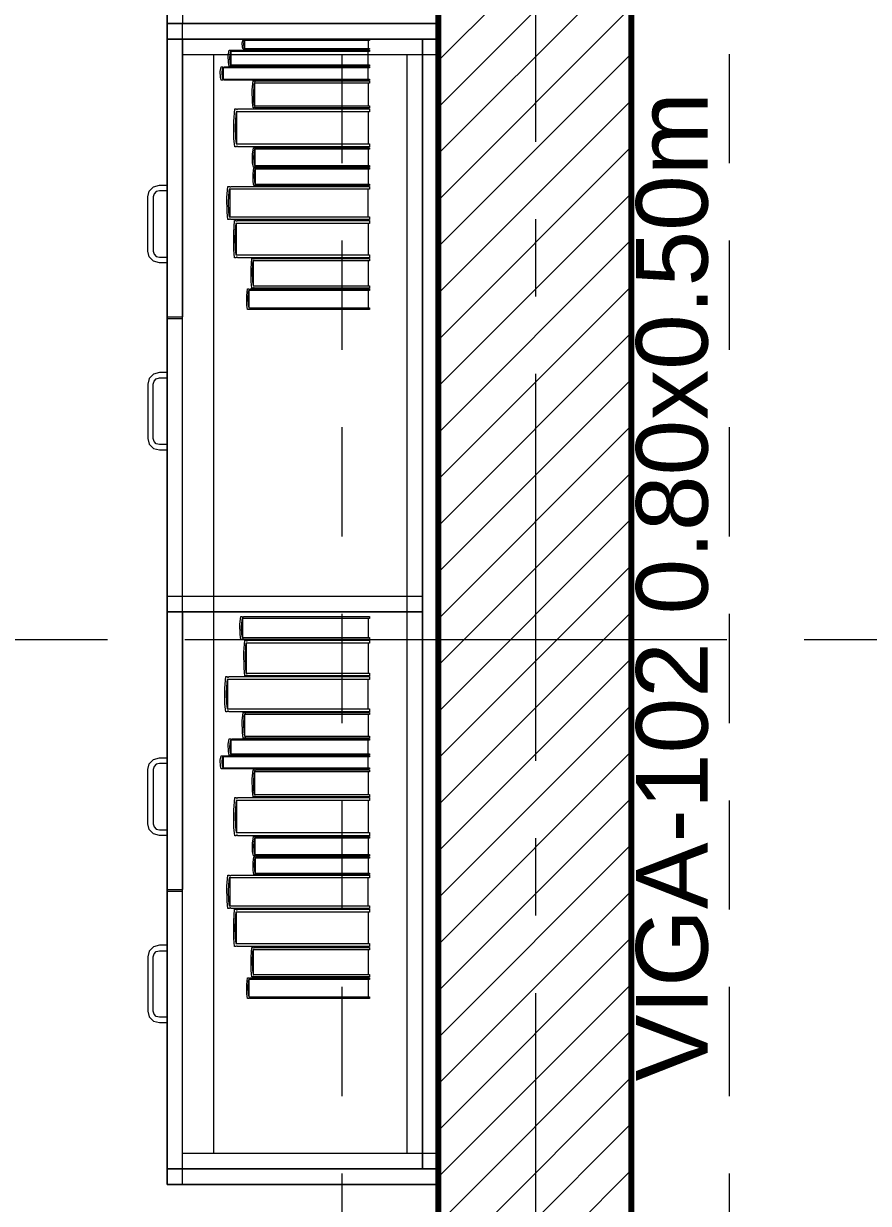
# Model space of a CAD drawing. Header units: inches. Extents: x -19 to 5698, y -728 to 92.
# Drawn here: x 22.658 to 23.75, y 33.678 to 35.203 of the extents above; entities that cross this region are included whole.
import ezdxf

# ---------------------------------------------------------------- set-up
doc = ezdxf.new("R2010")
doc.units = ezdxf.units.IN
doc.header["$MEASUREMENT"] = 0
doc.set_wipeout_variables(frame=1)
for name, pattern in [('HIDDEN', [0.375, 0.25, -0.125]), ('Hidden Line', [0.195611, 0.141111, -0.0545]), ('Punto & Raya', [0.65, 0.5, -0.075, 0, -0.075]), ('Wipeout_Contour', [1, 0, -1])]:
    doc.linetypes.add(name, pattern=pattern)
doc.layers.add('00 conduct tomacorr', color=120, linetype='HIDDEN', lineweight=30)
for name, color, linetype in [('02 _ ARQ _ ALB _ Ejes Generales', 251, 'Continuous'), ('02 _ ARQ _ ZON _ Espacio.3D', 7, 'Continuous'), ('08 _ STR _ EXT _ 09 Vigas', 251, 'Continuous'), ('Estructura - 04 MURO', 7, 'Continuous'), ('Interior - Mobiliario', 7, 'Continuous'), ('Marcador - Secciones', 7, 'Continuous'), ('Notas - Etiquetas', 7, 'Continuous')]:
    doc.layers.add(name, color=color, linetype=linetype)
doc.styles.add('Estilo_Generado_4', font='swisse.ttf')

msp = doc.modelspace()

# ---------------------------------------------------------------- linework, layer by layer
at = {"layer": '02 _ ARQ _ ZON _ Espacio.3D', "color": 254, "linetype": 'Continuous', "lineweight": 0, "flags": 128}
msp.add_lwpolyline([(43.67, 39.65), (37.77, 39.65), (37.77, 39.4), (37.57, 39.4), (37.57, 39), (37.07, 39), (37.07, 39.4), (36.87, 39.4), (36.87, 39.65), (30.97, 39.65), (30.97, 39.4), (30.57, 39.4), (30.57, 39), (30.07, 39), (30.07, 39.65), (23.57, 39.65), (23.57, 39), (23.4437, 39), (23.4437, 30.8001), (23.57, 30.8001), (23.57, 30.2), (23.97, 30.2), (23.97, 29.7), (9.07, 29.7)], dxfattribs=at)
msp.add_lwpolyline([(16.57, 39.4), (16.57, 39), (16.57, 31.0001), (16.57, 30.1999), (16.97, 30.1999), (16.97, 29.75), (23.07, 29.75), (23.07, 30.8002), (23.195, 30.8002), (23.195, 39), (23.07, 39), (23.07, 39.4), (22.67, 39.4), (22.67, 39.65), (16.97, 39.65), (16.97, 39.4)], close=True, dxfattribs=at)
at = {"layer": '08 _ STR _ EXT _ 09 Vigas', "color": 251, "linetype": 'Hidden Line', "lineweight": 13, "true_color": 0x636466}
for p, q in [((23.07, 30.2), (23.07, 39.4)), ((23.57, 30.2), (23.57, 39.4))]:
    msp.add_line(p, q, dxfattribs=at)
at = {"layer": 'Interior - Mobiliario', "color": 175, "linetype": 'Continuous', "lineweight": 13}
for p, q in [((22.8437, 35.2027), (22.8437, 36.7027)), ((22.8637, 35.2427), (22.8637, 35.2027)), ((22.8437, 35.2027), (22.8437, 35.2227)), ((22.8437, 35.2227), (22.8437, 35.2027)), ((22.8437, 35.2027), (22.8437, 35.1827)), ((22.8437, 35.1827), (22.8437, 35.2027)), ((22.8437, 35.2027), (22.8437, 33.7027)), ((22.8637, 35.1627), (22.8637, 35.2027)), ((22.8437, 33.7227), (22.8437, 35.1827)), ((22.8437, 33.7227), (22.8437, 35.1827)), ((22.8437, 35.1827), (23.1737, 35.1827)), ((22.8437, 35.1827), (22.8437, 34.8237)), ((22.8437, 35.1827), (22.8637, 35.1827)), ((22.8637, 33.7227), (22.8637, 35.1827)), ((22.8637, 35.1827), (23.1737, 35.1827)), ((22.8637, 33.7227), (22.8637, 35.1827)), ((22.8637, 35.1827), (23.1737, 35.1827)), ((22.8637, 33.7227), (22.8637, 35.1827)), ((22.8637, 35.1827), (23.1737, 35.1827)), ((22.8637, 35.1827), (22.8637, 34.8237)), ((22.9408, 35.1776), (22.9419, 35.1817)), ((22.941, 35.1722), (22.9408, 35.1776)), ((22.9419, 35.1695), (22.941, 35.1722)), ((22.9419, 35.1817), (22.9436, 35.1817)), ((22.943, 35.1798), (22.9423, 35.176)), ((22.9423, 35.176), (22.9428, 35.1723)), ((22.9428, 35.1723), (22.9435, 35.1705)), ((22.9435, 35.1807), (22.943, 35.1798)), ((23.105, 35.1807), (22.9435, 35.1807)), ((22.9436, 35.1817), (22.9438, 35.1816)), ((22.9438, 35.1816), (22.944, 35.1815)), ((22.944, 35.1815), (22.9442, 35.1815)), ((22.9442, 35.1815), (22.9445, 35.1814)), ((22.9443, 35.1705), (22.9443, 35.1807)), ((22.9445, 35.1814), (22.9447, 35.1815)), ((22.9447, 35.1815), (22.9449, 35.1815)), ((22.9449, 35.1815), (22.9452, 35.1815)), ((22.9452, 35.1815), (22.9454, 35.1816)), ((22.9454, 35.1816), (22.9455, 35.1817)), ((22.9455, 35.1817), (23.105, 35.1817)), ((23.1034, 35.1807), (23.1034, 35.1705)), ((23.105, 35.1817), (23.105, 35.1807)), ((23.1737, 35.1827), (23.1737, 33.7227)), ((23.1737, 35.1827), (23.1737, 33.7227)), ((23.1737, 33.7227), (23.1737, 35.1827)), ((23.1737, 35.1827), (23.1737, 33.7227)), ((23.1737, 35.1827), (23.1737, 33.7227)), ((23.1737, 35.1827), (23.1737, 33.7227)), ((22.8637, 33.7427), (22.8637, 35.1627)), ((22.8637, 35.1627), (22.9037, 35.1627)), ((22.9037, 35.1627), (23.1537, 35.1627)), ((22.9037, 35.1627), (22.9037, 33.7427)), ((22.9226, 35.1615), (22.9238, 35.1685)), ((22.9228, 35.1522), (22.9226, 35.1615)), ((22.9238, 35.1685), (22.9257, 35.1685)), ((22.925, 35.1652), (22.9243, 35.1588)), ((22.9243, 35.1588), (22.9247, 35.1524)), ((22.9256, 35.1668), (22.925, 35.1652)), ((23.105, 35.1668), (22.9256, 35.1668)), ((22.9257, 35.1685), (22.9259, 35.1684)), ((22.9259, 35.1684), (22.9261, 35.1683)), ((22.9261, 35.1683), (22.9264, 35.1682)), ((22.9264, 35.1682), (22.9266, 35.1681)), ((22.9265, 35.1493), (22.9265, 35.1668)), ((22.9266, 35.1681), (22.9269, 35.1681)), ((22.9269, 35.1681), (22.9272, 35.1682)), ((22.9272, 35.1682), (22.9274, 35.1683)), ((22.9274, 35.1683), (22.9276, 35.1684)), ((22.9276, 35.1684), (22.9277, 35.1685)), ((22.9277, 35.1685), (23.105, 35.1685)), ((22.9436, 35.1695), (22.9419, 35.1695)), ((22.9435, 35.1705), (23.105, 35.1705)), ((22.9437, 35.1695), (22.9436, 35.1695)), ((22.9439, 35.1696), (22.9437, 35.1695)), ((22.9442, 35.1697), (22.9439, 35.1696)), ((22.9444, 35.1697), (22.9442, 35.1697)), ((22.9446, 35.1697), (22.9444, 35.1697)), ((22.9449, 35.1697), (22.9446, 35.1697)), ((22.9451, 35.1696), (22.9449, 35.1697)), ((22.9453, 35.1695), (22.9451, 35.1696)), ((22.9455, 35.1695), (22.9453, 35.1695)), ((23.105, 35.1695), (22.9455, 35.1695)), ((23.1032, 35.1668), (23.1032, 35.1493)), ((23.105, 35.1705), (23.105, 35.1695)), ((23.105, 35.1685), (23.105, 35.1668)), ((23.1537, 33.7427), (23.1537, 35.1627)), ((22.9124, 35.1409), (22.9137, 35.1466)), ((22.9126, 35.1333), (22.9124, 35.1409)), ((22.9137, 35.1466), (22.9157, 35.1466)), ((22.915, 35.144), (22.9142, 35.1387)), ((22.9156, 35.1453), (22.915, 35.144)), ((23.105, 35.1453), (22.9156, 35.1453)), ((22.9157, 35.1466), (22.9159, 35.1465)), ((22.9159, 35.1465), (22.9161, 35.1464)), ((22.9161, 35.1464), (22.9164, 35.1464)), ((22.9164, 35.1464), (22.9167, 35.1463)), ((22.9165, 35.1309), (22.9165, 35.1453)), ((22.9167, 35.1463), (22.917, 35.1463)), ((22.917, 35.1463), (22.9172, 35.1464)), ((22.9172, 35.1464), (22.9175, 35.1464)), ((22.9175, 35.1464), (22.9177, 35.1466)), ((22.9177, 35.1466), (22.9179, 35.1466)), ((22.9179, 35.1466), (23.105, 35.1466)), ((22.9238, 35.1476), (22.9228, 35.1522)), ((22.9257, 35.1476), (22.9238, 35.1476)), ((22.9247, 35.1524), (22.9256, 35.1493)), ((22.9256, 35.1493), (23.105, 35.1493)), ((22.9258, 35.1477), (22.9257, 35.1476)), ((22.9261, 35.1478), (22.9258, 35.1477)), ((22.9263, 35.1479), (22.9261, 35.1478)), ((22.9266, 35.148), (22.9263, 35.1479)), ((22.9268, 35.148), (22.9266, 35.148)), ((22.9271, 35.1479), (22.9268, 35.148)), ((22.9274, 35.1478), (22.9271, 35.1479)), ((22.9276, 35.1477), (22.9274, 35.1478)), ((22.9277, 35.1476), (22.9276, 35.1477)), ((23.105, 35.1476), (22.9277, 35.1476)), ((23.1031, 35.1453), (23.1031, 35.1309)), ((23.105, 35.1493), (23.105, 35.1476)), ((23.105, 35.1466), (23.105, 35.1453)), ((22.9137, 35.1296), (22.9126, 35.1333)), ((22.9157, 35.1296), (22.9137, 35.1296)), ((22.9142, 35.1387), (22.9147, 35.1335)), ((22.9147, 35.1335), (22.9156, 35.1309)), ((22.9156, 35.1309), (23.105, 35.1309)), ((22.9158, 35.1296), (22.9157, 35.1296)), ((22.9161, 35.1297), (22.9158, 35.1296)), ((22.9163, 35.1298), (22.9161, 35.1297)), ((22.9166, 35.1298), (22.9163, 35.1298)), ((22.9169, 35.1298), (22.9166, 35.1298)), ((22.9172, 35.1298), (22.9169, 35.1298)), ((22.9174, 35.1298), (22.9172, 35.1298)), ((22.9177, 35.1297), (22.9174, 35.1298)), ((22.9179, 35.1296), (22.9177, 35.1297)), ((23.105, 35.1296), (22.9179, 35.1296)), ((22.9537, 35.1169), (22.9547, 35.1286)), ((22.9547, 35.1286), (22.9563, 35.1286)), ((22.9562, 35.1258), (22.9557, 35.1231)), ((23.105, 35.1258), (22.9562, 35.1258)), ((22.9563, 35.1286), (22.9564, 35.1284)), ((22.9564, 35.1284), (22.9566, 35.1282)), ((22.9566, 35.1282), (22.9568, 35.128)), ((22.9568, 35.128), (22.9571, 35.128)), ((22.9569, 35.0964), (22.9569, 35.1258)), ((22.9571, 35.128), (22.9573, 35.128)), ((22.9573, 35.128), (22.9575, 35.1281)), ((22.9575, 35.1281), (22.9577, 35.1282)), ((22.9577, 35.1282), (22.9579, 35.1284)), ((22.9579, 35.1284), (22.958, 35.1286)), ((22.958, 35.1286), (23.105, 35.1286)), ((23.1035, 35.1258), (23.1035, 35.0964)), ((23.105, 35.1309), (23.105, 35.1296)), ((23.105, 35.1286), (23.105, 35.1258)), ((22.9539, 35.1013), (22.9537, 35.1169)), ((22.9557, 35.1231), (22.9551, 35.1124)), ((22.9551, 35.1124), (22.9555, 35.1017)), ((22.9547, 35.0936), (22.9539, 35.1013)), ((22.9555, 35.1017), (22.9562, 35.0964)), ((22.9562, 35.0964), (23.105, 35.0964)), ((23.105, 35.0964), (23.105, 35.0936)), ((22.9299, 35.0762), (22.9311, 35.0926)), ((22.9311, 35.0926), (22.9329, 35.0926)), ((22.9323, 35.0849), (22.9315, 35.0698)), ((22.9328, 35.0887), (22.9323, 35.0849)), ((23.105, 35.0887), (22.9328, 35.0887)), ((22.9329, 35.0926), (22.9331, 35.0924)), ((22.9331, 35.0924), (22.9333, 35.0921)), ((22.9333, 35.0921), (22.9336, 35.0919)), ((22.9336, 35.0919), (22.9338, 35.0918)), ((22.9337, 35.0473), (22.9337, 35.0887)), ((22.9338, 35.0918), (22.9341, 35.0918)), ((22.9341, 35.0918), (22.9343, 35.0919)), ((22.9343, 35.0919), (22.9346, 35.0921)), ((22.9346, 35.0921), (22.9348, 35.0924)), ((22.9348, 35.0924), (22.9349, 35.0926)), ((22.9349, 35.0926), (23.105, 35.0926)), ((22.9563, 35.0936), (22.9547, 35.0936)), ((22.9564, 35.0938), (22.9563, 35.0936)), ((22.9566, 35.094), (22.9564, 35.0938)), ((22.9568, 35.0941), (22.9566, 35.094)), ((22.957, 35.0942), (22.9568, 35.0941)), ((22.9572, 35.0942), (22.957, 35.0942)), ((22.9575, 35.0942), (22.9572, 35.0942)), ((22.9577, 35.094), (22.9575, 35.0942)), ((22.9579, 35.0938), (22.9577, 35.094)), ((22.958, 35.0936), (22.9579, 35.0938)), ((23.105, 35.0936), (22.958, 35.0936)), ((23.1033, 35.0887), (23.1033, 35.0473)), ((23.105, 35.0926), (23.105, 35.0887)), ((22.9301, 35.0541), (22.9299, 35.0762)), ((22.9315, 35.0698), (22.932, 35.0547)), ((22.9311, 35.0433), (22.9301, 35.0541)), ((22.932, 35.0547), (22.9328, 35.0473)), ((22.9329, 35.0433), (22.9311, 35.0433)), ((22.9328, 35.0473), (23.105, 35.0473)), ((22.933, 35.0435), (22.9329, 35.0433)), ((22.9333, 35.0438), (22.933, 35.0435)), ((22.9335, 35.044), (22.9333, 35.0438)), ((22.9337, 35.0441), (22.9335, 35.044)), ((22.934, 35.0442), (22.9337, 35.0441)), ((22.9343, 35.0441), (22.934, 35.0442)), ((22.9345, 35.0439), (22.9343, 35.0441)), ((22.9347, 35.0436), (22.9345, 35.0439)), ((22.9349, 35.0433), (22.9347, 35.0436)), ((23.105, 35.0433), (22.9349, 35.0433)), ((22.9541, 35.034), (22.9551, 35.0423)), ((22.9542, 35.0227), (22.9541, 35.034)), ((22.9551, 35.0423), (22.9567, 35.0423)), ((22.9561, 35.0384), (22.9555, 35.0307)), ((22.9566, 35.0403), (22.9561, 35.0384)), ((23.105, 35.0403), (22.9566, 35.0403)), ((22.9567, 35.0423), (22.9568, 35.0422)), ((22.9568, 35.0422), (22.957, 35.042)), ((22.957, 35.042), (22.9572, 35.042)), ((22.9572, 35.042), (22.9574, 35.0419)), ((22.9573, 35.0192), (22.9573, 35.0403)), ((22.9574, 35.0419), (22.9577, 35.0419)), ((22.9577, 35.0419), (22.9579, 35.042)), ((22.9579, 35.042), (22.9581, 35.0421)), ((22.9581, 35.0421), (22.9583, 35.0422)), ((22.9583, 35.0422), (22.9584, 35.0423)), ((22.9584, 35.0423), (23.105, 35.0423)), ((23.1035, 35.0403), (23.1035, 35.0192)), ((23.105, 35.0473), (23.105, 35.0433)), ((23.105, 35.0423), (23.105, 35.0403)), ((22.9551, 35.0172), (22.9542, 35.0227)), ((22.9555, 35.0307), (22.9559, 35.023)), ((22.9559, 35.023), (22.9566, 35.0192)), ((22.9566, 35.0192), (23.105, 35.0192)), ((23.105, 35.0192), (23.105, 35.0172)), ((22.9547, 35.0086), (22.9557, 35.0162)), ((22.9549, 34.9983), (22.9547, 35.0086)), ((22.9567, 35.0172), (22.9551, 35.0172)), ((22.9557, 35.0162), (22.9573, 35.0162)), ((22.9567, 35.0126), (22.9561, 35.0056)), ((22.9561, 35.0056), (22.9565, 34.9985)), ((22.9568, 35.0173), (22.9567, 35.0172)), ((22.9572, 35.0144), (22.9567, 35.0126)), ((22.957, 35.0175), (22.9568, 35.0173)), ((22.9572, 35.0176), (22.957, 35.0175)), ((22.9574, 35.0176), (22.9572, 35.0176)), ((23.105, 35.0144), (22.9572, 35.0144)), ((22.9573, 35.0162), (22.9574, 35.0161)), ((22.9576, 35.0176), (22.9574, 35.0176)), ((22.9574, 35.0161), (22.9576, 35.016)), ((22.9578, 35.0176), (22.9576, 35.0176)), ((22.9576, 35.016), (22.9578, 35.0159)), ((22.958, 35.0175), (22.9578, 35.0176)), ((22.9578, 35.0159), (22.958, 35.0158)), ((22.9579, 34.9951), (22.9579, 35.0144)), ((22.9582, 35.0173), (22.958, 35.0175)), ((22.958, 35.0158), (22.9583, 35.0158)), ((22.9584, 35.0172), (22.9582, 35.0173)), ((22.9583, 35.0158), (22.9585, 35.0159)), ((23.105, 35.0172), (22.9584, 35.0172)), ((22.9585, 35.0159), (22.9587, 35.016)), ((22.9587, 35.016), (22.9589, 35.0161)), ((22.9589, 35.0161), (22.959, 35.0162)), ((22.959, 35.0162), (23.105, 35.0162)), ((23.1035, 35.0144), (23.1035, 34.9951)), ((23.105, 35.0162), (23.105, 35.0144)), ((22.8207, 34.9862), (22.8262, 34.9916)), ((22.8262, 34.9916), (22.8337, 34.9937)), ((22.8337, 34.9937), (22.8437, 34.9937)), ((22.8437, 34.9937), (22.8437, 34.9867)), ((22.921, 34.978), (22.9222, 34.9923)), ((22.9222, 34.9923), (22.9242, 34.9923)), ((22.924, 34.9888), (22.9235, 34.9856)), ((23.105, 34.9888), (22.924, 34.9888)), ((22.9242, 34.9923), (22.9243, 34.992)), ((22.9243, 34.992), (22.9246, 34.9918)), ((22.9246, 34.9918), (22.9248, 34.9916)), ((22.9248, 34.9916), (22.9251, 34.9916)), ((22.925, 34.9528), (22.925, 34.9888)), ((22.9251, 34.9916), (22.9254, 34.9916)), ((22.9254, 34.9916), (22.9256, 34.9917)), ((22.9256, 34.9917), (22.9259, 34.9918)), ((22.9259, 34.9918), (22.9261, 34.9921)), ((22.9261, 34.9921), (22.9262, 34.9923)), ((22.9262, 34.9923), (23.105, 34.9923)), ((22.9557, 34.9933), (22.9549, 34.9983)), ((22.9573, 34.9933), (22.9557, 34.9933)), ((22.9565, 34.9985), (22.9572, 34.9951)), ((22.9572, 34.9951), (23.105, 34.9951)), ((22.9574, 34.9934), (22.9573, 34.9933)), ((22.9576, 34.9935), (22.9574, 34.9934)), ((22.9578, 34.9936), (22.9576, 34.9935)), ((22.958, 34.9937), (22.9578, 34.9936)), ((22.9582, 34.9937), (22.958, 34.9937)), ((22.9584, 34.9936), (22.9582, 34.9937)), ((22.9586, 34.9935), (22.9584, 34.9936)), ((22.9588, 34.9934), (22.9586, 34.9935)), ((22.959, 34.9933), (22.9588, 34.9934)), ((23.105, 34.9933), (22.959, 34.9933)), ((23.1032, 34.9888), (23.1032, 34.9528)), ((23.105, 34.9951), (23.105, 34.9933)), ((23.105, 34.9923), (23.105, 34.9888)), ((22.8187, 34.9787), (22.8207, 34.9862)), ((22.8187, 34.9087), (22.8187, 34.9787)), ((22.8268, 34.9827), (22.8257, 34.9787)), ((22.8257, 34.9787), (22.8257, 34.9087)), ((22.8297, 34.9856), (22.8268, 34.9827)), ((22.8337, 34.9867), (22.8297, 34.9856)), ((22.8437, 34.9867), (22.8337, 34.9867)), ((22.9212, 34.9588), (22.921, 34.978)), ((22.9235, 34.9856), (22.9227, 34.9724)), ((22.9222, 34.9494), (22.9212, 34.9588)), ((22.9227, 34.9724), (22.9232, 34.9592)), ((22.9232, 34.9592), (22.924, 34.9528)), ((22.9242, 34.9494), (22.9222, 34.9494)), ((22.924, 34.9528), (23.105, 34.9528)), ((22.9243, 34.9495), (22.9242, 34.9494)), ((22.9245, 34.9498), (22.9243, 34.9495)), ((22.9248, 34.95), (22.9245, 34.9498)), ((22.925, 34.9501), (22.9248, 34.95)), ((22.9253, 34.9501), (22.925, 34.9501)), ((22.9256, 34.95), (22.9253, 34.9501)), ((22.9258, 34.9498), (22.9256, 34.95)), ((22.9261, 34.9496), (22.9258, 34.9498)), ((22.9262, 34.9494), (22.9261, 34.9496)), ((23.105, 34.9494), (22.9262, 34.9494)), ((22.9297, 34.9323), (22.9309, 34.9484)), ((22.9309, 34.9484), (22.9328, 34.9484)), ((22.9326, 34.9445), (22.9321, 34.9408)), ((23.105, 34.9445), (22.9326, 34.9445)), ((22.9328, 34.9484), (22.9329, 34.9481)), ((22.9329, 34.9481), (22.9331, 34.9478)), ((22.9331, 34.9478), (22.9334, 34.9476)), ((22.9334, 34.9476), (22.9336, 34.9476)), ((22.9335, 34.904), (22.9335, 34.9445)), ((22.9336, 34.9476), (22.9339, 34.9476)), ((22.9339, 34.9476), (22.9341, 34.9477)), ((22.9341, 34.9477), (22.9344, 34.9479)), ((22.9344, 34.9479), (22.9346, 34.9482)), ((22.9346, 34.9482), (22.9347, 34.9484)), ((22.9347, 34.9484), (23.105, 34.9484)), ((23.1033, 34.9445), (23.1033, 34.904)), ((23.105, 34.9528), (23.105, 34.9494)), ((23.105, 34.9484), (23.105, 34.9445)), ((22.9299, 34.9107), (22.9297, 34.9323)), ((22.9321, 34.9408), (22.9314, 34.926)), ((22.9314, 34.926), (22.9318, 34.9112)), ((22.8207, 34.9012), (22.8187, 34.9087)), ((22.8262, 34.8957), (22.8207, 34.9012)), ((22.8257, 34.9087), (22.8268, 34.9047)), ((22.8268, 34.9047), (22.8297, 34.9017)), ((22.8297, 34.9017), (22.8337, 34.9007)), ((22.8337, 34.9007), (22.8437, 34.9007)), ((22.8437, 34.9007), (22.8437, 34.8937)), ((22.9309, 34.9001), (22.9299, 34.9107)), ((22.9328, 34.9001), (22.9309, 34.9001)), ((22.9318, 34.9112), (22.9326, 34.904)), ((22.9326, 34.904), (23.105, 34.904)), ((22.9329, 34.9003), (22.9328, 34.9001)), ((22.9331, 34.9006), (22.9329, 34.9003)), ((22.9333, 34.9008), (22.9331, 34.9006)), ((22.9336, 34.9009), (22.9333, 34.9008)), ((22.9338, 34.9009), (22.9336, 34.9009)), ((22.9341, 34.9008), (22.9338, 34.9009)), ((22.9343, 34.9006), (22.9341, 34.9008)), ((22.9345, 34.9004), (22.9343, 34.9006)), ((22.9347, 34.9001), (22.9345, 34.9004)), ((23.105, 34.9001), (22.9347, 34.9001)), ((22.9521, 34.8863), (22.9531, 34.8991)), ((22.9531, 34.8991), (22.9548, 34.8991)), ((22.9548, 34.8991), (22.9549, 34.8989)), ((22.9549, 34.8989), (22.9551, 34.8987)), ((22.9551, 34.8987), (22.9553, 34.8985)), ((22.9553, 34.8985), (22.9555, 34.8985)), ((22.9555, 34.8985), (22.9558, 34.8985)), ((22.9558, 34.8985), (22.956, 34.8986)), ((22.956, 34.8986), (22.9562, 34.8987)), ((22.9562, 34.8987), (22.9564, 34.8989)), ((22.9564, 34.8989), (22.9565, 34.8991)), ((22.9565, 34.8991), (23.105, 34.8991)), ((23.105, 34.904), (23.105, 34.9001)), ((23.105, 34.8991), (23.105, 34.896)), ((22.8337, 34.8937), (22.8262, 34.8957)), ((22.8437, 34.8937), (22.8337, 34.8937)), ((22.9523, 34.8692), (22.9521, 34.8863)), ((22.9542, 34.8931), (22.9536, 34.8814)), ((22.9536, 34.8814), (22.954, 34.8696)), ((22.9547, 34.896), (22.9542, 34.8931)), ((23.105, 34.896), (22.9547, 34.896)), ((22.9554, 34.8639), (22.9554, 34.896)), ((23.1035, 34.896), (23.1035, 34.8639)), ((22.9531, 34.8608), (22.9523, 34.8692)), ((22.954, 34.8696), (22.9547, 34.8639)), ((22.9465, 34.8509), (22.9475, 34.8598)), ((22.9467, 34.8389), (22.9465, 34.8509)), ((22.9475, 34.8598), (22.9492, 34.8598)), ((22.9486, 34.8556), (22.948, 34.8474)), ((22.9491, 34.8577), (22.9486, 34.8556)), ((23.105, 34.8577), (22.9491, 34.8577)), ((22.9492, 34.8598), (22.9494, 34.8597)), ((22.9494, 34.8597), (22.9496, 34.8595)), ((22.9496, 34.8595), (22.9498, 34.8594)), ((22.9498, 34.8594), (22.95, 34.8594)), ((22.9499, 34.8352), (22.9499, 34.8577)), ((22.95, 34.8594), (22.9503, 34.8594)), ((22.9503, 34.8594), (22.9505, 34.8594)), ((22.9505, 34.8594), (22.9507, 34.8595)), ((22.9507, 34.8595), (22.9509, 34.8597)), ((22.9509, 34.8597), (22.951, 34.8598)), ((22.951, 34.8598), (23.105, 34.8598)), ((22.9548, 34.8608), (22.9531, 34.8608)), ((22.9547, 34.8639), (23.105, 34.8639)), ((22.9549, 34.8609), (22.9548, 34.8608)), ((22.9551, 34.8612), (22.9549, 34.8609)), ((22.9553, 34.8613), (22.9551, 34.8612)), ((22.9555, 34.8614), (22.9553, 34.8613)), ((22.9557, 34.8614), (22.9555, 34.8614)), ((22.9559, 34.8614), (22.9557, 34.8614)), ((22.9561, 34.8612), (22.9559, 34.8614)), ((22.9563, 34.861), (22.9561, 34.8612)), ((22.9565, 34.8608), (22.9563, 34.861)), ((23.105, 34.8608), (22.9565, 34.8608)), ((23.1035, 34.8577), (23.1035, 34.8352)), ((23.105, 34.8639), (23.105, 34.8608)), ((23.105, 34.8598), (23.105, 34.8577)), ((22.9475, 34.833), (22.9467, 34.8389)), ((22.948, 34.8474), (22.9484, 34.8392)), ((22.9484, 34.8392), (22.9491, 34.8352)), ((22.8437, 34.8237), (22.8637, 34.8237)), ((22.8437, 34.4627), (22.8437, 34.8217)), ((22.8437, 34.8217), (22.8637, 34.8217)), ((22.8637, 34.4627), (22.8637, 34.8217)), ((22.9492, 34.833), (22.9475, 34.833)), ((22.9491, 34.8352), (23.105, 34.8352)), ((22.9493, 34.8331), (22.9492, 34.833)), ((22.9495, 34.8333), (22.9493, 34.8331)), ((22.9497, 34.8334), (22.9495, 34.8333)), ((22.95, 34.8335), (22.9497, 34.8334)), ((22.9502, 34.8335), (22.95, 34.8335)), ((22.9504, 34.8334), (22.9502, 34.8335)), ((22.9506, 34.8333), (22.9504, 34.8334)), ((22.9509, 34.8332), (22.9506, 34.8333)), ((22.951, 34.833), (22.9509, 34.8332)), ((23.105, 34.833), (22.951, 34.833)), ((23.105, 34.8352), (23.105, 34.833)), ((22.8207, 34.7442), (22.8187, 34.7367)), ((22.8262, 34.7496), (22.8207, 34.7442)), ((22.8337, 34.7517), (22.8262, 34.7496)), ((22.8297, 34.7436), (22.8337, 34.7447)), ((22.8437, 34.7517), (22.8337, 34.7517)), ((22.8337, 34.7447), (22.8437, 34.7447)), ((22.8437, 34.7447), (22.8437, 34.7517)), ((22.8187, 34.7367), (22.8187, 34.6667)), ((22.8257, 34.7367), (22.8268, 34.7407)), ((22.8257, 34.6667), (22.8257, 34.7367)), ((22.8268, 34.7407), (22.8297, 34.7436)), ((22.8187, 34.6667), (22.8207, 34.6592)), ((22.8207, 34.6592), (22.8262, 34.6537)), ((22.8268, 34.6627), (22.8257, 34.6667)), ((22.8262, 34.6537), (22.8337, 34.6517)), ((22.8297, 34.6597), (22.8268, 34.6627)), ((22.8337, 34.6587), (22.8297, 34.6597)), ((22.8437, 34.6587), (22.8337, 34.6587)), ((22.8437, 34.6517), (22.8437, 34.6587)), ((22.8337, 34.6517), (22.8437, 34.6517)), ((22.8437, 34.4627), (23.1737, 34.4627)), ((22.8437, 34.4627), (22.8437, 34.4427)), ((22.8437, 34.4427), (22.8437, 34.4627)), ((22.8437, 34.4627), (23.1737, 34.4627)), ((22.8437, 34.4427), (22.8437, 34.4627)), ((22.8437, 34.4627), (23.1737, 34.4627)), ((22.8437, 34.4627), (22.8637, 34.4627)), ((23.1737, 34.4627), (23.1737, 34.4427)), ((23.1737, 34.4627), (23.1737, 34.4427)), ((23.1737, 34.4627), (23.1737, 34.4427)), ((22.8437, 34.4427), (23.1737, 34.4427)), ((23.1737, 34.4427), (22.8437, 34.4427)), ((23.1737, 34.4427), (22.8437, 34.4427)), ((22.8437, 34.4427), (22.8437, 34.0837)), ((22.8437, 34.4427), (22.8637, 34.4427)), ((22.8637, 34.4427), (22.8637, 34.0837)), ((22.9378, 34.4265), (22.9389, 34.4364)), ((22.938, 34.4133), (22.9378, 34.4265)), ((22.9389, 34.4364), (22.9407, 34.4364)), ((22.9401, 34.4318), (22.9394, 34.4227)), ((22.9406, 34.434), (22.9401, 34.4318)), ((23.105, 34.434), (22.9406, 34.434)), ((22.9407, 34.4364), (22.9408, 34.4362)), ((22.9408, 34.4362), (22.941, 34.4361)), ((22.941, 34.4361), (22.9413, 34.4359)), ((22.9413, 34.4359), (22.9415, 34.4359)), ((22.9414, 34.4092), (22.9414, 34.434)), ((22.9415, 34.4359), (22.9418, 34.4359)), ((22.9418, 34.4359), (22.942, 34.436)), ((22.942, 34.436), (22.9422, 34.4361)), ((22.9422, 34.4361), (22.9424, 34.4363)), ((22.9424, 34.4363), (22.9425, 34.4364)), ((22.9425, 34.4364), (23.105, 34.4364)), ((23.1034, 34.434), (23.1034, 34.4092)), ((23.105, 34.4364), (23.105, 34.434)), ((22.9389, 34.4069), (22.938, 34.4133)), ((22.9394, 34.4227), (22.9398, 34.4137)), ((22.9398, 34.4137), (22.9406, 34.4092)), ((22.9406, 34.4092), (23.105, 34.4092)), ((23.105, 34.4092), (23.105, 34.4069)), ((22.9407, 34.4069), (22.9389, 34.4069)), ((22.9408, 34.407), (22.9407, 34.4069)), ((22.941, 34.4072), (22.9408, 34.407)), ((22.9412, 34.4073), (22.941, 34.4072)), ((22.9415, 34.4074), (22.9412, 34.4073)), ((22.9417, 34.4074), (22.9415, 34.4074)), ((22.942, 34.4073), (22.9417, 34.4074)), ((22.9422, 34.4072), (22.942, 34.4073)), ((22.9424, 34.407), (22.9422, 34.4072)), ((22.9425, 34.4069), (22.9424, 34.407)), ((23.105, 34.4069), (22.9425, 34.4069)), ((22.9429, 34.3905), (22.944, 34.4059)), ((22.944, 34.4059), (22.9457, 34.4059)), ((22.9451, 34.3987), (22.9444, 34.3846)), ((22.9456, 34.4022), (22.9451, 34.3987)), ((23.105, 34.4022), (22.9456, 34.4022)), ((22.9457, 34.4059), (22.9459, 34.4056)), ((22.9459, 34.4056), (22.9461, 34.4054)), ((22.9461, 34.4054), (22.9463, 34.4052)), ((22.9463, 34.4052), (22.9465, 34.4051)), ((22.9464, 34.3635), (22.9464, 34.4022)), ((22.9465, 34.4051), (22.9468, 34.4051)), ((22.9468, 34.4051), (22.947, 34.4052)), ((22.947, 34.4052), (22.9472, 34.4054)), ((22.9472, 34.4054), (22.9474, 34.4057)), ((22.9474, 34.4057), (22.9475, 34.4059)), ((22.9475, 34.4059), (23.105, 34.4059)), ((23.1034, 34.4022), (23.1034, 34.3635)), ((23.105, 34.4059), (23.105, 34.4022)), ((22.9431, 34.3699), (22.9429, 34.3905)), ((22.9444, 34.3846), (22.9449, 34.3704)), ((22.944, 34.3598), (22.9431, 34.3699)), ((22.9449, 34.3704), (22.9456, 34.3635)), ((22.9456, 34.3635), (23.105, 34.3635)), ((23.105, 34.3635), (23.105, 34.3598)), ((22.9181, 34.3437), (22.9194, 34.3588)), ((22.9194, 34.3588), (22.9214, 34.3588)), ((22.9207, 34.3517), (22.9199, 34.3378)), ((22.9212, 34.3552), (22.9207, 34.3517)), ((23.105, 34.3552), (22.9212, 34.3552)), ((22.9214, 34.3588), (22.9215, 34.3585)), ((22.9215, 34.3585), (22.9218, 34.3583)), ((22.9218, 34.3583), (22.922, 34.3581)), ((22.922, 34.3581), (22.9223, 34.358)), ((22.9222, 34.3171), (22.9222, 34.3552)), ((22.9223, 34.358), (22.9226, 34.358)), ((22.9226, 34.358), (22.9228, 34.3581)), ((22.9228, 34.3581), (22.9231, 34.3583)), ((22.9231, 34.3583), (22.9233, 34.3586)), ((22.9233, 34.3586), (22.9234, 34.3588)), ((22.9234, 34.3588), (23.105, 34.3588)), ((22.9457, 34.3598), (22.944, 34.3598)), ((22.9458, 34.36), (22.9457, 34.3598)), ((22.946, 34.3602), (22.9458, 34.36)), ((22.9462, 34.3604), (22.946, 34.3602)), ((22.9465, 34.3605), (22.9462, 34.3604)), ((22.9467, 34.3605), (22.9465, 34.3605)), ((22.947, 34.3605), (22.9467, 34.3605)), ((22.9472, 34.3603), (22.947, 34.3605)), ((22.9474, 34.36), (22.9472, 34.3603)), ((22.9475, 34.3598), (22.9474, 34.36)), ((23.105, 34.3598), (22.9475, 34.3598)), ((23.1032, 34.3552), (23.1032, 34.3171)), ((23.105, 34.3588), (23.105, 34.3552)), ((22.9184, 34.3234), (22.9181, 34.3437)), ((22.9199, 34.3378), (22.9204, 34.3239)), ((22.9194, 34.3135), (22.9184, 34.3234)), ((22.9204, 34.3239), (22.9212, 34.3171)), ((22.9214, 34.3135), (22.9194, 34.3135)), ((22.9212, 34.3171), (23.105, 34.3171)), ((22.9215, 34.3137), (22.9214, 34.3135)), ((22.9217, 34.314), (22.9215, 34.3137)), ((22.922, 34.3142), (22.9217, 34.314)), ((22.9222, 34.3143), (22.922, 34.3142)), ((22.9225, 34.3143), (22.9222, 34.3143)), ((22.9228, 34.3142), (22.9225, 34.3143)), ((22.9231, 34.314), (22.9228, 34.3142)), ((22.9233, 34.3138), (22.9231, 34.314)), ((22.9234, 34.3135), (22.9233, 34.3138)), ((23.105, 34.3135), (22.9234, 34.3135)), ((22.9408, 34.3015), (22.9419, 34.3125)), ((22.9419, 34.3125), (22.9436, 34.3125)), ((22.943, 34.3073), (22.9423, 34.2972)), ((22.9435, 34.3099), (22.943, 34.3073)), ((23.105, 34.3099), (22.9435, 34.3099)), ((22.9436, 34.3125), (22.9438, 34.3123)), ((22.9438, 34.3123), (22.944, 34.3121)), ((22.944, 34.3121), (22.9442, 34.312)), ((22.9442, 34.312), (22.9445, 34.312)), ((22.9443, 34.282), (22.9443, 34.3099)), ((22.9445, 34.312), (22.9447, 34.312)), ((22.9447, 34.312), (22.9449, 34.312)), ((22.9449, 34.312), (22.9452, 34.3122)), ((22.9452, 34.3122), (22.9454, 34.3124)), ((22.9454, 34.3124), (22.9455, 34.3125)), ((22.9455, 34.3125), (23.105, 34.3125)), ((23.1034, 34.3099), (23.1034, 34.282)), ((23.105, 34.3171), (23.105, 34.3135)), ((23.105, 34.3125), (23.105, 34.3099)), ((22.941, 34.2866), (22.9408, 34.3015)), ((22.9423, 34.2972), (22.9428, 34.287)), ((22.9428, 34.287), (22.9435, 34.282)), ((22.9226, 34.2714), (22.9238, 34.2784)), ((22.9238, 34.2784), (22.9257, 34.2784)), ((22.925, 34.2751), (22.9243, 34.2687)), ((22.9256, 34.2767), (22.925, 34.2751)), ((23.105, 34.2767), (22.9256, 34.2767)), ((22.9257, 34.2784), (22.9259, 34.2783)), ((22.9259, 34.2783), (22.9261, 34.2781)), ((22.9261, 34.2781), (22.9264, 34.2781)), ((22.9264, 34.2781), (22.9266, 34.278)), ((22.9265, 34.2592), (22.9265, 34.2767)), ((22.9266, 34.278), (22.9269, 34.278)), ((22.9269, 34.278), (22.9272, 34.2781)), ((22.9272, 34.2781), (22.9274, 34.2782)), ((22.9274, 34.2782), (22.9276, 34.2783)), ((22.9276, 34.2783), (22.9277, 34.2784)), ((22.9277, 34.2784), (23.105, 34.2784)), ((22.9419, 34.2794), (22.941, 34.2866)), ((22.9436, 34.2794), (22.9419, 34.2794)), ((22.9435, 34.282), (23.105, 34.282)), ((22.9437, 34.2795), (22.9436, 34.2794)), ((22.9439, 34.2797), (22.9437, 34.2795)), ((22.9442, 34.2799), (22.9439, 34.2797)), ((22.9444, 34.2799), (22.9442, 34.2799)), ((22.9446, 34.2799), (22.9444, 34.2799)), ((22.9449, 34.2799), (22.9446, 34.2799)), ((22.9451, 34.2797), (22.9449, 34.2799)), ((22.9453, 34.2796), (22.9451, 34.2797)), ((22.9455, 34.2794), (22.9453, 34.2796)), ((23.105, 34.2794), (22.9455, 34.2794)), ((23.1032, 34.2767), (23.1032, 34.2592)), ((23.105, 34.282), (23.105, 34.2794)), ((23.105, 34.2784), (23.105, 34.2767)), ((22.9124, 34.2508), (22.9137, 34.2565)), ((22.9137, 34.2565), (22.9157, 34.2565)), ((22.9157, 34.2565), (22.9159, 34.2564)), ((22.9159, 34.2564), (22.9161, 34.2563)), ((22.9161, 34.2563), (22.9164, 34.2563)), ((22.9164, 34.2563), (22.9167, 34.2562)), ((22.9167, 34.2562), (22.917, 34.2562)), ((22.917, 34.2562), (22.9172, 34.2563)), ((22.9172, 34.2563), (22.9175, 34.2563)), ((22.9175, 34.2563), (22.9177, 34.2564)), ((22.9177, 34.2564), (22.9179, 34.2565)), ((22.9179, 34.2565), (23.105, 34.2565)), ((22.9228, 34.2621), (22.9226, 34.2714)), ((22.9238, 34.2575), (22.9228, 34.2621)), ((22.9257, 34.2575), (22.9238, 34.2575)), ((22.9243, 34.2687), (22.9247, 34.2623)), ((22.9247, 34.2623), (22.9256, 34.2592)), ((22.9256, 34.2592), (23.105, 34.2592)), ((22.9258, 34.2576), (22.9257, 34.2575)), ((22.9261, 34.2577), (22.9258, 34.2576)), ((22.9263, 34.2578), (22.9261, 34.2577)), ((22.9266, 34.2579), (22.9263, 34.2578)), ((22.9268, 34.2579), (22.9266, 34.2579)), ((22.9271, 34.2578), (22.9268, 34.2579)), ((22.9274, 34.2577), (22.9271, 34.2578)), ((22.9276, 34.2576), (22.9274, 34.2577)), ((22.9277, 34.2575), (22.9276, 34.2576)), ((23.105, 34.2575), (22.9277, 34.2575)), ((23.105, 34.2592), (23.105, 34.2575)), ((23.105, 34.2565), (23.105, 34.2552)), ((22.8187, 34.2387), (22.8207, 34.2462)), ((22.8207, 34.2462), (22.8262, 34.2516)), ((22.8268, 34.2427), (22.8257, 34.2387)), ((22.8262, 34.2516), (22.8337, 34.2537)), ((22.8297, 34.2456), (22.8268, 34.2427)), ((22.8337, 34.2467), (22.8297, 34.2456)), ((22.8337, 34.2537), (22.8437, 34.2537)), ((22.8437, 34.2467), (22.8337, 34.2467)), ((22.8437, 34.2537), (22.8437, 34.2467)), ((22.9126, 34.2432), (22.9124, 34.2508)), ((22.9137, 34.2395), (22.9126, 34.2432)), ((22.915, 34.2539), (22.9142, 34.2486)), ((22.9142, 34.2486), (22.9147, 34.2434)), ((22.9147, 34.2434), (22.9156, 34.2408)), ((22.9156, 34.2552), (22.915, 34.2539)), ((23.105, 34.2552), (22.9156, 34.2552)), ((22.9165, 34.2408), (22.9165, 34.2552)), ((23.1031, 34.2552), (23.1031, 34.2408)), ((22.8187, 34.1687), (22.8187, 34.2387)), ((22.8257, 34.2387), (22.8257, 34.1687)), ((22.9157, 34.2395), (22.9137, 34.2395)), ((22.9156, 34.2408), (23.105, 34.2408)), ((22.9158, 34.2395), (22.9157, 34.2395)), ((22.9161, 34.2396), (22.9158, 34.2395)), ((22.9163, 34.2397), (22.9161, 34.2396)), ((22.9166, 34.2397), (22.9163, 34.2397)), ((22.9169, 34.2397), (22.9166, 34.2397)), ((22.9172, 34.2397), (22.9169, 34.2397)), ((22.9174, 34.2396), (22.9172, 34.2397)), ((22.9177, 34.2396), (22.9174, 34.2396)), ((22.9179, 34.2395), (22.9177, 34.2396)), ((23.105, 34.2395), (22.9179, 34.2395)), ((22.9537, 34.2268), (22.9547, 34.2385)), ((22.9539, 34.2112), (22.9537, 34.2268)), ((22.9547, 34.2385), (22.9563, 34.2385)), ((22.9557, 34.233), (22.9551, 34.2223)), ((22.9562, 34.2357), (22.9557, 34.233)), ((23.105, 34.2357), (22.9562, 34.2357)), ((22.9563, 34.2385), (22.9564, 34.2383)), ((22.9564, 34.2383), (22.9566, 34.2381)), ((22.9566, 34.2381), (22.9568, 34.2379)), ((22.9568, 34.2379), (22.9571, 34.2379)), ((22.9569, 34.2063), (22.9569, 34.2357)), ((22.9571, 34.2379), (22.9573, 34.2379)), ((22.9573, 34.2379), (22.9575, 34.238)), ((22.9575, 34.238), (22.9577, 34.2381)), ((22.9577, 34.2381), (22.9579, 34.2383)), ((22.9579, 34.2383), (22.958, 34.2385)), ((22.958, 34.2385), (23.105, 34.2385)), ((23.1035, 34.2357), (23.1035, 34.2063)), ((23.105, 34.2408), (23.105, 34.2395)), ((23.105, 34.2385), (23.105, 34.2357)), ((22.9547, 34.2035), (22.9539, 34.2112)), ((22.9551, 34.2223), (22.9555, 34.2116)), ((22.9555, 34.2116), (22.9562, 34.2063)), ((22.9299, 34.1861), (22.9311, 34.2025)), ((22.9311, 34.2025), (22.9329, 34.2025)), ((22.9328, 34.1986), (22.9323, 34.1948)), ((23.105, 34.1986), (22.9328, 34.1986)), ((22.9329, 34.2025), (22.9331, 34.2023)), ((22.9331, 34.2023), (22.9333, 34.202)), ((22.9333, 34.202), (22.9336, 34.2018)), ((22.9336, 34.2018), (22.9338, 34.2017)), ((22.9337, 34.1572), (22.9337, 34.1986)), ((22.9338, 34.2017), (22.9341, 34.2017)), ((22.9341, 34.2017), (22.9343, 34.2018)), ((22.9343, 34.2018), (22.9346, 34.202)), ((22.9346, 34.202), (22.9348, 34.2023)), ((22.9348, 34.2023), (22.9349, 34.2025)), ((22.9349, 34.2025), (23.105, 34.2025)), ((22.9563, 34.2035), (22.9547, 34.2035)), ((22.9562, 34.2063), (23.105, 34.2063)), ((22.9564, 34.2037), (22.9563, 34.2035)), ((22.9566, 34.2039), (22.9564, 34.2037)), ((22.9568, 34.204), (22.9566, 34.2039)), ((22.957, 34.2041), (22.9568, 34.204)), ((22.9572, 34.2041), (22.957, 34.2041)), ((22.9575, 34.2041), (22.9572, 34.2041)), ((22.9577, 34.2039), (22.9575, 34.2041)), ((22.9579, 34.2037), (22.9577, 34.2039)), ((22.958, 34.2035), (22.9579, 34.2037)), ((23.105, 34.2035), (22.958, 34.2035)), ((23.1033, 34.1986), (23.1033, 34.1572)), ((23.105, 34.2063), (23.105, 34.2035)), ((23.105, 34.2025), (23.105, 34.1986)), ((22.9301, 34.164), (22.9299, 34.1861)), ((22.9323, 34.1948), (22.9315, 34.1797)), ((22.8207, 34.1612), (22.8187, 34.1687)), ((22.8257, 34.1687), (22.8268, 34.1647)), ((22.9315, 34.1797), (22.932, 34.1646)), ((22.8262, 34.1557), (22.8207, 34.1612)), ((22.8337, 34.1537), (22.8262, 34.1557)), ((22.8268, 34.1647), (22.8297, 34.1617)), ((22.8297, 34.1617), (22.8337, 34.1607)), ((22.8337, 34.1607), (22.8437, 34.1607)), ((22.8437, 34.1537), (22.8337, 34.1537)), ((22.8437, 34.1607), (22.8437, 34.1537)), ((22.9311, 34.1532), (22.9301, 34.164)), ((22.9329, 34.1532), (22.9311, 34.1532)), ((22.932, 34.1646), (22.9328, 34.1572)), ((22.9328, 34.1572), (23.105, 34.1572)), ((22.933, 34.1534), (22.9329, 34.1532)), ((22.9333, 34.1537), (22.933, 34.1534)), ((22.9335, 34.1539), (22.9333, 34.1537)), ((22.9337, 34.154), (22.9335, 34.1539)), ((22.934, 34.1541), (22.9337, 34.154)), ((22.9343, 34.154), (22.934, 34.1541)), ((22.9345, 34.1538), (22.9343, 34.154)), ((22.9347, 34.1535), (22.9345, 34.1538)), ((22.9349, 34.1532), (22.9347, 34.1535)), ((23.105, 34.1532), (22.9349, 34.1532)), ((22.9541, 34.1438), (22.9551, 34.1522)), ((22.9551, 34.1522), (22.9567, 34.1522)), ((22.9566, 34.1502), (22.9561, 34.1483)), ((23.105, 34.1502), (22.9566, 34.1502)), ((22.9567, 34.1522), (22.9568, 34.1521)), ((22.9568, 34.1521), (22.957, 34.1519)), ((22.957, 34.1519), (22.9572, 34.1519)), ((22.9572, 34.1519), (22.9574, 34.1518)), ((22.9573, 34.1291), (22.9573, 34.1502)), ((22.9574, 34.1518), (22.9577, 34.1518)), ((22.9577, 34.1518), (22.9579, 34.1519)), ((22.9579, 34.1519), (22.9581, 34.152)), ((22.9581, 34.152), (22.9583, 34.1521)), ((22.9583, 34.1521), (22.9584, 34.1522)), ((22.9584, 34.1522), (23.105, 34.1522)), ((23.1035, 34.1502), (23.1035, 34.1291)), ((23.105, 34.1572), (23.105, 34.1532)), ((23.105, 34.1522), (23.105, 34.1502)), ((22.9542, 34.1326), (22.9541, 34.1438)), ((22.9561, 34.1483), (22.9555, 34.1406)), ((22.9555, 34.1406), (22.9559, 34.1329)), ((22.9551, 34.1271), (22.9542, 34.1326)), ((22.9547, 34.1185), (22.9557, 34.1261)), ((22.9567, 34.1271), (22.9551, 34.1271)), ((22.9557, 34.1261), (22.9573, 34.1261)), ((22.9559, 34.1329), (22.9566, 34.1291)), ((22.9567, 34.1225), (22.9561, 34.1155)), ((22.9566, 34.1291), (23.105, 34.1291)), ((22.9568, 34.1272), (22.9567, 34.1271)), ((22.9572, 34.1243), (22.9567, 34.1225)), ((22.957, 34.1274), (22.9568, 34.1272)), ((22.9572, 34.1275), (22.957, 34.1274)), ((22.9574, 34.1275), (22.9572, 34.1275)), ((23.105, 34.1243), (22.9572, 34.1243)), ((22.9573, 34.1261), (22.9574, 34.126)), ((22.9576, 34.1275), (22.9574, 34.1275)), ((22.9574, 34.126), (22.9576, 34.1259)), ((22.9578, 34.1275), (22.9576, 34.1275)), ((22.9576, 34.1259), (22.9578, 34.1258)), ((22.958, 34.1274), (22.9578, 34.1275)), ((22.9578, 34.1258), (22.958, 34.1257)), ((22.9579, 34.105), (22.9579, 34.1243)), ((22.9582, 34.1272), (22.958, 34.1274)), ((22.958, 34.1257), (22.9583, 34.1257)), ((22.9584, 34.1271), (22.9582, 34.1272)), ((22.9583, 34.1257), (22.9585, 34.1258)), ((23.105, 34.1271), (22.9584, 34.1271)), ((22.9585, 34.1258), (22.9587, 34.1259)), ((22.9587, 34.1259), (22.9589, 34.126)), ((22.9589, 34.126), (22.959, 34.1261)), ((22.959, 34.1261), (23.105, 34.1261)), ((23.1035, 34.1243), (23.1035, 34.105)), ((23.105, 34.1291), (23.105, 34.1271)), ((23.105, 34.1261), (23.105, 34.1243)), ((22.9549, 34.1082), (22.9547, 34.1185)), ((22.9557, 34.1032), (22.9549, 34.1082)), ((22.9561, 34.1155), (22.9565, 34.1084)), ((22.9565, 34.1084), (22.9572, 34.105)), ((22.9572, 34.105), (23.105, 34.105)), ((23.105, 34.105), (23.105, 34.1032)), ((22.921, 34.0879), (22.9222, 34.1022)), ((22.9222, 34.1022), (22.9242, 34.1022)), ((22.9235, 34.0955), (22.9227, 34.0823)), ((22.924, 34.0987), (22.9235, 34.0955)), ((23.105, 34.0987), (22.924, 34.0987)), ((22.9242, 34.1022), (22.9243, 34.1019)), ((22.9243, 34.1019), (22.9246, 34.1017)), ((22.9246, 34.1017), (22.9248, 34.1015)), ((22.9248, 34.1015), (22.9251, 34.1015)), ((22.925, 34.0627), (22.925, 34.0987)), ((22.9251, 34.1015), (22.9254, 34.1015)), ((22.9254, 34.1015), (22.9256, 34.1016)), ((22.9256, 34.1016), (22.9259, 34.1017)), ((22.9259, 34.1017), (22.9261, 34.102)), ((22.9261, 34.102), (22.9262, 34.1022)), ((22.9262, 34.1022), (23.105, 34.1022)), ((22.9573, 34.1032), (22.9557, 34.1032)), ((22.9574, 34.1033), (22.9573, 34.1032)), ((22.9576, 34.1034), (22.9574, 34.1033)), ((22.9578, 34.1035), (22.9576, 34.1034)), ((22.958, 34.1036), (22.9578, 34.1035)), ((22.9582, 34.1036), (22.958, 34.1036)), ((22.9584, 34.1035), (22.9582, 34.1036)), ((22.9586, 34.1034), (22.9584, 34.1035)), ((22.9588, 34.1033), (22.9586, 34.1034)), ((22.959, 34.1032), (22.9588, 34.1033)), ((23.105, 34.1032), (22.959, 34.1032)), ((23.1032, 34.0987), (23.1032, 34.0627)), ((23.105, 34.1022), (23.105, 34.0987)), ((22.8437, 34.0837), (22.8637, 34.0837)), ((22.8437, 33.7227), (22.8437, 34.0817)), ((22.8437, 34.0817), (22.8637, 34.0817)), ((22.8637, 33.7227), (22.8637, 34.0817)), ((22.9212, 34.0687), (22.921, 34.0879)), ((22.9227, 34.0823), (22.9232, 34.0691)), ((22.9222, 34.0593), (22.9212, 34.0687)), ((22.9242, 34.0593), (22.9222, 34.0593)), ((22.9232, 34.0691), (22.924, 34.0627)), ((22.924, 34.0627), (23.105, 34.0627)), ((22.9243, 34.0594), (22.9242, 34.0593)), ((22.9245, 34.0597), (22.9243, 34.0594)), ((22.9248, 34.0599), (22.9245, 34.0597)), ((22.925, 34.06), (22.9248, 34.0599)), ((22.9253, 34.06), (22.925, 34.06)), ((22.9256, 34.0599), (22.9253, 34.06)), ((22.9258, 34.0597), (22.9256, 34.0599)), ((22.9261, 34.0595), (22.9258, 34.0597)), ((22.9262, 34.0593), (22.9261, 34.0595)), ((23.105, 34.0593), (22.9262, 34.0593)), ((22.9297, 34.0422), (22.9309, 34.0583)), ((22.9309, 34.0583), (22.9328, 34.0583)), ((22.9328, 34.0583), (22.9329, 34.058)), ((22.9344, 34.0578), (22.9346, 34.0581)), ((22.9346, 34.0581), (22.9347, 34.0583)), ((22.9347, 34.0583), (23.105, 34.0583)), ((23.105, 34.0627), (23.105, 34.0593)), ((23.105, 34.0583), (23.105, 34.0544)), ((22.9321, 34.0507), (22.9314, 34.0359)), ((22.9326, 34.0544), (22.9321, 34.0507)), ((23.105, 34.0544), (22.9326, 34.0544)), ((22.9329, 34.058), (22.9331, 34.0577)), ((22.9331, 34.0577), (22.9334, 34.0575)), ((22.9334, 34.0575), (22.9336, 34.0575)), ((22.9335, 34.0139), (22.9335, 34.0544)), ((22.9336, 34.0575), (22.9339, 34.0575)), ((22.9339, 34.0575), (22.9341, 34.0576)), ((22.9341, 34.0576), (22.9344, 34.0578)), ((23.1033, 34.0544), (23.1033, 34.0139)), ((22.9299, 34.0206), (22.9297, 34.0422)), ((22.9314, 34.0359), (22.9318, 34.0211)), ((22.9309, 34.01), (22.9299, 34.0206)), ((22.9318, 34.0211), (22.9326, 34.0139)), ((22.9326, 34.0139), (23.105, 34.0139)), ((23.105, 34.0139), (23.105, 34.01)), ((22.8207, 34.0042), (22.8187, 33.9967)), ((22.8262, 34.0096), (22.8207, 34.0042)), ((22.8257, 33.9967), (22.8268, 34.0007)), ((22.8337, 34.0117), (22.8262, 34.0096)), ((22.8268, 34.0007), (22.8297, 34.0036)), ((22.8297, 34.0036), (22.8337, 34.0047)), ((22.8437, 34.0117), (22.8337, 34.0117)), ((22.8337, 34.0047), (22.8437, 34.0047)), ((22.8437, 34.0047), (22.8437, 34.0117)), ((22.9328, 34.01), (22.9309, 34.01)), ((22.9329, 34.0102), (22.9328, 34.01)), ((22.9331, 34.0105), (22.9329, 34.0102)), ((22.9333, 34.0107), (22.9331, 34.0105)), ((22.9336, 34.0108), (22.9333, 34.0107)), ((22.9338, 34.0108), (22.9336, 34.0108)), ((22.9341, 34.0107), (22.9338, 34.0108)), ((22.9343, 34.0105), (22.9341, 34.0107)), ((22.9345, 34.0103), (22.9343, 34.0105)), ((22.9347, 34.01), (22.9345, 34.0103)), ((23.105, 34.01), (22.9347, 34.01)), ((22.9521, 33.9962), (22.9531, 34.009)), ((22.9531, 34.009), (22.9548, 34.009)), ((22.9542, 34.003), (22.9536, 33.9913)), ((22.9547, 34.0059), (22.9542, 34.003)), ((23.105, 34.0059), (22.9547, 34.0059)), ((22.9548, 34.009), (22.9549, 34.0088)), ((22.9549, 34.0088), (22.9551, 34.0086)), ((22.9551, 34.0086), (22.9553, 34.0084)), ((22.9553, 34.0084), (22.9555, 34.0084)), ((22.9554, 33.9738), (22.9554, 34.0059)), ((22.9555, 34.0084), (22.9558, 34.0084)), ((22.9558, 34.0084), (22.956, 34.0085)), ((22.956, 34.0085), (22.9562, 34.0086)), ((22.9562, 34.0086), (22.9564, 34.0088)), ((22.9564, 34.0088), (22.9565, 34.009)), ((22.9565, 34.009), (23.105, 34.009)), ((23.1035, 34.0059), (23.1035, 33.9738)), ((23.105, 34.009), (23.105, 34.0059)), ((22.8187, 33.9967), (22.8187, 33.9267)), ((22.8257, 33.9267), (22.8257, 33.9967)), ((22.9523, 33.9791), (22.9521, 33.9962)), ((22.9536, 33.9913), (22.954, 33.9795)), ((22.9465, 33.9608), (22.9475, 33.9697)), ((22.9475, 33.9697), (22.9492, 33.9697)), ((22.9491, 33.9676), (22.9486, 33.9655)), ((23.105, 33.9676), (22.9491, 33.9676)), ((22.9492, 33.9697), (22.9494, 33.9696)), ((22.9494, 33.9696), (22.9496, 33.9694)), ((22.9496, 33.9694), (22.9498, 33.9693)), ((22.9498, 33.9693), (22.95, 33.9693)), ((22.9499, 33.9451), (22.9499, 33.9676)), ((22.95, 33.9693), (22.9503, 33.9693)), ((22.9503, 33.9693), (22.9505, 33.9693)), ((22.9505, 33.9693), (22.9507, 33.9694)), ((22.9507, 33.9694), (22.9509, 33.9696)), ((22.9509, 33.9696), (22.951, 33.9697)), ((22.951, 33.9697), (23.105, 33.9697)), ((22.9531, 33.9707), (22.9523, 33.9791)), ((22.9548, 33.9707), (22.9531, 33.9707)), ((22.954, 33.9795), (22.9547, 33.9738)), ((22.9547, 33.9738), (23.105, 33.9738)), ((22.9549, 33.9708), (22.9548, 33.9707)), ((22.9551, 33.9711), (22.9549, 33.9708)), ((22.9553, 33.9712), (22.9551, 33.9711)), ((22.9555, 33.9713), (22.9553, 33.9712)), ((22.9557, 33.9713), (22.9555, 33.9713)), ((22.9559, 33.9713), (22.9557, 33.9713)), ((22.9561, 33.9711), (22.9559, 33.9713)), ((22.9563, 33.9709), (22.9561, 33.9711)), ((22.9565, 33.9707), (22.9563, 33.9709)), ((23.105, 33.9707), (22.9565, 33.9707)), ((23.1035, 33.9676), (23.1035, 33.9451)), ((23.105, 33.9738), (23.105, 33.9707)), ((23.105, 33.9697), (23.105, 33.9676)), ((22.9467, 33.9488), (22.9465, 33.9608)), ((22.9486, 33.9655), (22.948, 33.9573)), ((22.948, 33.9573), (22.9484, 33.9491)), ((22.9475, 33.9429), (22.9467, 33.9488)), ((22.9492, 33.9429), (22.9475, 33.9429)), ((22.9484, 33.9491), (22.9491, 33.9451)), ((22.9491, 33.9451), (23.105, 33.9451)), ((22.9493, 33.943), (22.9492, 33.9429)), ((22.9495, 33.9432), (22.9493, 33.943)), ((22.9497, 33.9433), (22.9495, 33.9432)), ((22.95, 33.9434), (22.9497, 33.9433)), ((22.9502, 33.9434), (22.95, 33.9434)), ((22.9504, 33.9433), (22.9502, 33.9434)), ((22.9506, 33.9432), (22.9504, 33.9433)), ((22.9509, 33.9431), (22.9506, 33.9432)), ((22.951, 33.9429), (22.9509, 33.9431)), ((23.105, 33.9429), (22.951, 33.9429)), ((23.105, 33.9451), (23.105, 33.9429)), ((22.8187, 33.9267), (22.8207, 33.9192)), ((22.8268, 33.9227), (22.8257, 33.9267)), ((22.8297, 33.9197), (22.8268, 33.9227)), ((22.8207, 33.9192), (22.8262, 33.9137)), ((22.8262, 33.9137), (22.8337, 33.9117)), ((22.8337, 33.9187), (22.8297, 33.9197)), ((22.8437, 33.9187), (22.8337, 33.9187)), ((22.8337, 33.9117), (22.8437, 33.9117)), ((22.8437, 33.9117), (22.8437, 33.9187)), ((22.9037, 33.7427), (22.8637, 33.7427)), ((22.8637, 33.7027), (22.8637, 33.7427)), ((23.1537, 33.7427), (22.9037, 33.7427)), ((22.8437, 33.7227), (22.8437, 33.7027)), ((22.8437, 33.7027), (22.8437, 33.7227)), ((23.1737, 33.7227), (22.8437, 33.7227)), ((22.8437, 33.7227), (22.8637, 33.7227)), ((23.1737, 33.7227), (22.8637, 33.7227)), ((23.1737, 33.7227), (22.8637, 33.7227)), ((23.1737, 33.7227), (22.8637, 33.7227))]:
    msp.add_line(p, q, dxfattribs=at)

# ---------------------------------------------------------------- next in the draw order: wipeouts: each hides what was drawn before it
at = {"color": 254, "linetype": 'Wipeout_Contour', "lineweight": 0, "ltscale": 168.062022}
msp.add_wipeout([(23.1937, 30.8002), (23.4437, 30.8001), (23.4437, 39), (23.1937, 39)], dxfattribs=at).dxf.layer = 'Estructura - 04 MURO'

# ---------------------------------------------------------------- next in the draw order: hatches: boundary and pattern name
at = {"layer": 'Estructura - 04 MURO', "linetype": 'Continuous', "lineweight": 5}
h = msp.add_hatch(dxfattribs=at)
h.set_pattern_fill('LADRILLO_COMÚN_0002', color=250, style=0, pattern_type=2)
h.set_pattern_definition([(45, (0, 0), (-0.03005204, 0.03005204), [])])
h.paths.add_polyline_path([(23.1937, 30.8002), (23.4437, 30.8001), (23.4437, 39), (23.1937, 39)])

# ---------------------------------------------------------------- next in the draw order: linework, layer by layer
at = {"layer": '00 conduct tomacorr'}
for centre, radius, start, end in [((21.8338, 34.947), 2.5681, 308.9435, 51.179), ((23.7785, 35.211), 2.2918, 180.2092, 261.8608)]:
    msp.add_arc(centre, radius, start, end, dxfattribs=at)
at = {"layer": '02 _ ARQ _ ALB _ Ejes Generales', "color": 251, "linetype": 'Punto & Raya', "lineweight": 13, "true_color": 0x636466}
msp.add_line((23.32, 3.05), (23.32, 44.9), dxfattribs=at)
at = {"layer": 'Estructura - 04 MURO', "color": 7, "linetype": 'Continuous', "lineweight": 80, "flags": 128}
for points in [[(23.1937, 39), (23.1937, 30.8001)], [(23.4437, 30.8001), (23.4437, 39)]]:
    msp.add_lwpolyline(points, dxfattribs=at)
at = {"layer": 'Interior - Mobiliario', "color": 175, "linetype": 'Continuous', "lineweight": 13}
for p, q in [((23.1937, 36.7027), (23.1937, 35.2027)), ((23.1937, 35.2027), (23.1937, 35.2427)), ((23.1937, 35.2027), (23.1937, 35.2227)), ((23.1937, 35.2027), (23.1937, 35.2227)), ((22.8437, 35.2027), (23.1937, 35.2027)), ((22.8437, 35.2027), (23.1937, 35.2027)), ((23.1937, 35.2027), (22.8437, 35.2027)), ((22.8437, 35.2027), (23.1937, 35.2027)), ((22.8437, 35.2027), (23.1937, 35.2027)), ((23.1937, 35.2027), (22.8437, 35.2027)), ((22.8637, 35.2027), (23.1937, 35.2027)), ((22.8637, 35.2027), (23.1937, 35.2027)), ((23.1937, 35.2027), (23.1937, 35.1827)), ((23.1937, 35.2027), (23.1937, 35.1827)), ((23.1937, 35.2027), (23.1937, 35.1627)), ((23.1937, 33.7027), (23.1937, 35.2027)), ((22.8437, 35.1827), (23.1937, 35.1827)), ((23.1937, 35.1827), (22.8437, 35.1827)), ((22.8437, 35.1827), (23.1937, 35.1827)), ((23.1737, 35.1827), (23.1937, 35.1827)), ((23.1737, 35.1827), (23.1937, 35.1827)), ((23.1937, 35.1827), (23.1937, 33.7227)), ((23.1937, 35.1827), (23.1937, 33.7227)), ((23.1937, 35.1827), (23.1937, 33.7227)), ((23.1537, 35.1627), (23.1937, 35.1627)), ((23.1937, 35.1627), (23.1937, 33.7427)), ((23.1937, 33.7427), (23.1537, 33.7427)), ((23.1937, 33.7427), (23.1937, 33.7027)), ((22.8437, 33.7227), (23.1937, 33.7227)), ((22.8437, 33.7227), (23.1937, 33.7227)), ((23.1937, 33.7227), (22.8437, 33.7227)), ((23.1737, 33.7227), (23.1937, 33.7227)), ((23.1937, 33.7227), (23.1737, 33.7227)), ((23.1937, 33.7227), (23.1937, 33.7027)), ((23.1937, 33.7227), (23.1937, 33.7027)), ((22.8437, 33.7027), (23.1937, 33.7027)), ((23.1937, 33.7027), (22.8437, 33.7027)), ((22.8437, 33.7027), (23.1937, 33.7027)), ((23.1937, 33.7027), (22.8637, 33.7027))]:
    msp.add_line(p, q, dxfattribs=at)
at = {"layer": 'Marcador - Secciones', "color": 251, "linetype": 'Punto & Raya', "lineweight": 13, "true_color": 0x636466}
msp.add_line((4.6666, 34.4067), (55.9402, 34.4067), dxfattribs=at)

# ---------------------------------------------------------------- next in the draw order: texts
at = {"layer": 'Notas - Etiquetas', "color": 171, "linetype": 'Continuous', "lineweight": 13, "insert": (23.5433, 33.8359), "char_height": 0.0925, "attachment_point": 7, "rotation": 90, "style": 'Estilo_Generado_4'}
msp.add_mtext('\\A1;{\\pql;\\fSwis721 Ex BT|b0|i0|c0|p34;VIGA-102\\fSwis721 Ex BT|b0|i0|c0|p34; \\fSwis721 Ex BT|b0|i0|c0|p34;0.80\\fSwis721 Ex BT|b0|i0|c0|p34;x\\fSwis721 Ex BT|b0|i0|c0|p34;0.50\\fSwis721 Ex BT|b0|i0|c0|p34;m}', dxfattribs=at)

doc.saveas('drawing.dxf')
